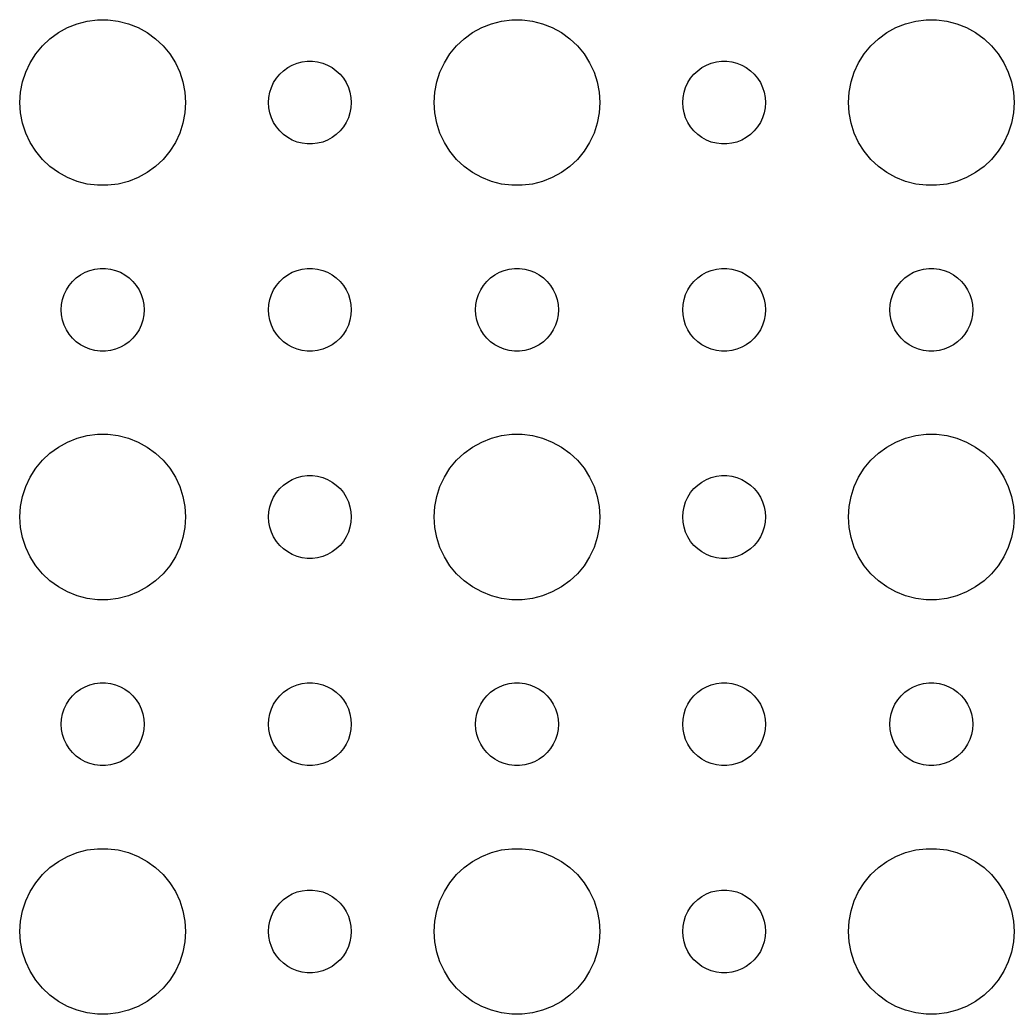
# Model space of a CAD drawing. Header units: metres. Extents: x -142 to 142, y -142 to 142.
# Drawn here: x 72 to 108, y 72.01 to 107.99 of the extents above; entities that cross this region are included whole.
import ezdxf

# ---------------------------------------------------------------- set-up
doc = ezdxf.new("R2010")
doc.units = ezdxf.units.M

msp = doc.modelspace()

# ---------------------------------------------------------------- linework, layer by layer
for p, q in [((73.3925, 107.533), (73.7227, 107.714)), ((73.7227, 107.714), (74.073, 107.853)), ((74.073, 107.853), (74.4379, 107.947)), ((74.4379, 107.947), (74.8116, 107.994)), ((74.8116, 107.994), (75.1884, 107.994)), ((75.1884, 107.994), (75.5621, 107.947)), ((75.5621, 107.947), (75.927, 107.853)), ((75.927, 107.853), (76.2773, 107.714)), ((76.2773, 107.714), (76.6075, 107.533)), ((88.3925, 107.533), (88.7227, 107.714)), ((88.7227, 107.714), (89.073, 107.853)), ((89.073, 107.853), (89.4379, 107.947)), ((89.4379, 107.947), (89.8116, 107.994)), ((89.8116, 107.994), (90.1884, 107.994)), ((90.1884, 107.994), (90.5621, 107.947)), ((90.5621, 107.947), (90.927, 107.853)), ((90.927, 107.853), (91.2773, 107.714)), ((91.2773, 107.714), (91.6075, 107.533)), ((103.393, 107.533), (103.723, 107.714)), ((103.723, 107.714), (104.073, 107.853)), ((104.073, 107.853), (104.438, 107.947)), ((104.438, 107.947), (104.812, 107.994)), ((104.812, 107.994), (105.188, 107.994)), ((105.188, 107.994), (105.562, 107.947)), ((105.562, 107.947), (105.927, 107.853)), ((105.927, 107.853), (106.277, 107.714)), ((106.277, 107.714), (106.607, 107.533)), ((72.8131, 107.054), (73.0877, 107.312)), ((73.0877, 107.312), (73.3925, 107.533)), ((76.6075, 107.533), (76.9123, 107.312)), ((76.9123, 107.312), (77.1869, 107.054)), ((87.8131, 107.054), (88.0877, 107.312)), ((88.0877, 107.312), (88.3925, 107.533)), ((91.6075, 107.533), (91.9123, 107.312)), ((91.9123, 107.312), (92.1869, 107.054)), ((102.813, 107.054), (103.088, 107.312)), ((103.088, 107.312), (103.393, 107.533)), ((106.607, 107.533), (106.912, 107.312)), ((106.912, 107.312), (107.187, 107.054)), ((72.573, 106.763), (72.8131, 107.054)), ((77.1869, 107.054), (77.427, 106.763)), ((87.573, 106.763), (87.8131, 107.054)), ((92.1869, 107.054), (92.427, 106.763)), ((102.573, 106.763), (102.813, 107.054)), ((107.187, 107.054), (107.427, 106.763)), ((72.3711, 106.445), (72.573, 106.763)), ((77.427, 106.763), (77.6289, 106.445)), ((87.3711, 106.445), (87.573, 106.763)), ((92.427, 106.763), (92.6289, 106.445)), ((102.371, 106.445), (102.573, 106.763)), ((107.427, 106.763), (107.629, 106.445)), ((72.2107, 106.104), (72.3711, 106.445)), ((77.6289, 106.445), (77.7893, 106.104)), ((81.5439, 106.156), (81.6963, 106.266)), ((81.6963, 106.266), (81.8613, 106.357)), ((81.8613, 106.357), (82.0365, 106.427)), ((82.0365, 106.427), (82.2189, 106.473)), ((82.2189, 106.473), (82.4058, 106.497)), ((82.4058, 106.497), (82.5942, 106.497)), ((82.5942, 106.497), (82.7811, 106.473)), ((82.7811, 106.473), (82.9635, 106.427)), ((82.9635, 106.427), (83.1387, 106.357)), ((83.1387, 106.357), (83.3037, 106.266)), ((83.3037, 106.266), (83.4561, 106.156)), ((87.2107, 106.104), (87.3711, 106.445)), ((92.6289, 106.445), (92.7893, 106.104)), ((96.5439, 106.156), (96.6963, 106.266)), ((96.6963, 106.266), (96.8613, 106.357)), ((96.8613, 106.357), (97.0365, 106.427)), ((97.0365, 106.427), (97.2189, 106.473)), ((97.2189, 106.473), (97.4058, 106.497)), ((97.4058, 106.497), (97.5942, 106.497)), ((97.5942, 106.497), (97.7811, 106.473)), ((97.7811, 106.473), (97.9635, 106.427)), ((97.9635, 106.427), (98.1387, 106.357)), ((98.1387, 106.357), (98.3037, 106.266)), ((98.3037, 106.266), (98.4561, 106.156)), ((102.211, 106.104), (102.371, 106.445)), ((107.629, 106.445), (107.789, 106.104)), ((72.0943, 105.746), (72.2107, 106.104)), ((77.7893, 106.104), (77.9057, 105.746)), ((81.1855, 105.723), (81.2865, 105.882)), ((81.2865, 105.882), (81.4065, 106.027)), ((81.4065, 106.027), (81.5439, 106.156)), ((83.4561, 106.156), (83.5934, 106.027)), ((83.5934, 106.027), (83.7135, 105.882)), ((83.7135, 105.882), (83.8145, 105.723)), ((87.0943, 105.746), (87.2107, 106.104)), ((92.7893, 106.104), (92.9057, 105.746)), ((96.1855, 105.723), (96.2865, 105.882)), ((96.2865, 105.882), (96.4065, 106.027)), ((96.4065, 106.027), (96.5439, 106.156)), ((98.4561, 106.156), (98.5934, 106.027)), ((98.5934, 106.027), (98.7135, 105.882)), ((98.7135, 105.882), (98.8145, 105.723)), ((102.094, 105.746), (102.211, 106.104)), ((107.789, 106.104), (107.906, 105.746)), ((72.0237, 105.376), (72.0943, 105.746)), ((77.9057, 105.746), (77.9763, 105.376)), ((81.0471, 105.373), (81.1053, 105.552)), ((81.1053, 105.552), (81.1855, 105.723)), ((83.8145, 105.723), (83.8947, 105.552)), ((83.8947, 105.552), (83.9529, 105.373)), ((87.0237, 105.376), (87.0943, 105.746)), ((92.9057, 105.746), (92.9763, 105.376)), ((96.0471, 105.373), (96.1053, 105.552)), ((96.1053, 105.552), (96.1855, 105.723)), ((98.8145, 105.723), (98.8947, 105.552)), ((98.8947, 105.552), (98.9529, 105.373)), ((102.024, 105.376), (102.094, 105.746)), ((107.906, 105.746), (107.976, 105.376)), ((72, 105), (72.0237, 105.376)), ((77.9763, 105.376), (78, 105)), ((81, 105), (81.0118, 105.188)), ((81.0118, 105.188), (81.0471, 105.373)), ((83.9529, 105.373), (83.9882, 105.188)), ((83.9882, 105.188), (84, 105)), ((87, 105), (87.0237, 105.376)), ((92.9763, 105.376), (93, 105)), ((96, 105), (96.0118, 105.188)), ((96.0118, 105.188), (96.0471, 105.373)), ((98.9529, 105.373), (98.9882, 105.188)), ((98.9882, 105.188), (99, 105)), ((102, 105), (102.024, 105.376)), ((107.976, 105.376), (108, 105)), ((72.0237, 104.624), (72, 105)), ((78, 105), (77.9763, 104.624)), ((81.0118, 104.812), (81, 105)), ((81.0471, 104.627), (81.0118, 104.812)), ((83.9882, 104.812), (83.9529, 104.627)), ((84, 105), (83.9882, 104.812)), ((87.0237, 104.624), (87, 105)), ((93, 105), (92.9763, 104.624)), ((96.0118, 104.812), (96, 105)), ((96.0471, 104.627), (96.0118, 104.812)), ((98.9882, 104.812), (98.9529, 104.627)), ((99, 105), (98.9882, 104.812)), ((102.024, 104.624), (102, 105)), ((108, 105), (107.976, 104.624)), ((72.0943, 104.254), (72.0237, 104.624)), ((77.9763, 104.624), (77.9057, 104.254)), ((81.1053, 104.448), (81.0471, 104.627)), ((81.1855, 104.277), (81.1053, 104.448)), ((83.8947, 104.448), (83.8145, 104.277)), ((83.9529, 104.627), (83.8947, 104.448)), ((87.0943, 104.254), (87.0237, 104.624)), ((92.9763, 104.624), (92.9057, 104.254)), ((96.1053, 104.448), (96.0471, 104.627)), ((96.1855, 104.277), (96.1053, 104.448)), ((98.8947, 104.448), (98.8145, 104.277)), ((98.9529, 104.627), (98.8947, 104.448)), ((102.094, 104.254), (102.024, 104.624)), ((107.976, 104.624), (107.906, 104.254)), ((72.2107, 103.896), (72.0943, 104.254)), ((77.9057, 104.254), (77.7893, 103.896)), ((81.2865, 104.118), (81.1855, 104.277)), ((81.4065, 103.973), (81.2865, 104.118)), ((83.7135, 104.118), (83.5934, 103.973)), ((83.8145, 104.277), (83.7135, 104.118)), ((87.2107, 103.896), (87.0943, 104.254)), ((92.9057, 104.254), (92.7893, 103.896)), ((96.2865, 104.118), (96.1855, 104.277)), ((96.4065, 103.973), (96.2865, 104.118)), ((98.7135, 104.118), (98.5934, 103.973)), ((98.8145, 104.277), (98.7135, 104.118)), ((102.211, 103.896), (102.094, 104.254)), ((107.906, 104.254), (107.789, 103.896)), ((72.3711, 103.555), (72.2107, 103.896)), ((77.7893, 103.896), (77.6289, 103.555)), ((81.5439, 103.844), (81.4065, 103.973)), ((81.6963, 103.734), (81.5439, 103.844)), ((81.8613, 103.643), (81.6963, 103.734)), ((83.3037, 103.734), (83.1387, 103.643)), ((83.4561, 103.844), (83.3037, 103.734)), ((83.5934, 103.973), (83.4561, 103.844)), ((87.3711, 103.555), (87.2107, 103.896)), ((92.7893, 103.896), (92.6289, 103.555)), ((96.5439, 103.844), (96.4065, 103.973)), ((96.6963, 103.734), (96.5439, 103.844)), ((96.8613, 103.643), (96.6963, 103.734)), ((98.3037, 103.734), (98.1387, 103.643)), ((98.4561, 103.844), (98.3037, 103.734)), ((98.5934, 103.973), (98.4561, 103.844)), ((102.371, 103.555), (102.211, 103.896)), ((107.789, 103.896), (107.629, 103.555)), ((72.573, 103.237), (72.3711, 103.555)), ((77.6289, 103.555), (77.427, 103.237)), ((82.0365, 103.573), (81.8613, 103.643)), ((82.2189, 103.527), (82.0365, 103.573)), ((82.4058, 103.503), (82.2189, 103.527)), ((82.5942, 103.503), (82.4058, 103.503)), ((82.7811, 103.527), (82.5942, 103.503)), ((82.9635, 103.573), (82.7811, 103.527)), ((83.1387, 103.643), (82.9635, 103.573)), ((87.573, 103.237), (87.3711, 103.555)), ((92.6289, 103.555), (92.427, 103.237)), ((97.0365, 103.573), (96.8613, 103.643)), ((97.2189, 103.527), (97.0365, 103.573)), ((97.4058, 103.503), (97.2189, 103.527)), ((97.5942, 103.503), (97.4058, 103.503)), ((97.7811, 103.527), (97.5942, 103.503)), ((97.9635, 103.573), (97.7811, 103.527)), ((98.1387, 103.643), (97.9635, 103.573)), ((102.573, 103.237), (102.371, 103.555)), ((107.629, 103.555), (107.427, 103.237)), ((72.8131, 102.946), (72.573, 103.237)), ((77.427, 103.237), (77.1869, 102.946)), ((87.8131, 102.946), (87.573, 103.237)), ((92.427, 103.237), (92.1869, 102.946)), ((102.813, 102.946), (102.573, 103.237)), ((107.427, 103.237), (107.187, 102.946)), ((73.0877, 102.688), (72.8131, 102.946)), ((73.3925, 102.467), (73.0877, 102.688)), ((76.9123, 102.688), (76.6075, 102.467)), ((77.1869, 102.946), (76.9123, 102.688)), ((88.0877, 102.688), (87.8131, 102.946)), ((88.3925, 102.467), (88.0877, 102.688)), ((91.9123, 102.688), (91.6075, 102.467)), ((92.1869, 102.946), (91.9123, 102.688)), ((103.088, 102.688), (102.813, 102.946)), ((103.393, 102.467), (103.088, 102.688)), ((106.912, 102.688), (106.607, 102.467)), ((107.187, 102.946), (106.912, 102.688)), ((73.7227, 102.286), (73.3925, 102.467)), ((74.073, 102.147), (73.7227, 102.286)), ((76.2773, 102.286), (75.927, 102.147)), ((76.6075, 102.467), (76.2773, 102.286)), ((88.7227, 102.286), (88.3925, 102.467)), ((89.073, 102.147), (88.7227, 102.286)), ((91.2773, 102.286), (90.927, 102.147)), ((91.6075, 102.467), (91.2773, 102.286)), ((103.723, 102.286), (103.393, 102.467)), ((104.073, 102.147), (103.723, 102.286)), ((106.277, 102.286), (105.927, 102.147)), ((106.607, 102.467), (106.277, 102.286)), ((74.4379, 102.053), (74.073, 102.147)), ((74.8116, 102.006), (74.4379, 102.053)), ((75.1884, 102.006), (74.8116, 102.006)), ((75.5621, 102.053), (75.1884, 102.006)), ((75.927, 102.147), (75.5621, 102.053)), ((89.4379, 102.053), (89.073, 102.147)), ((89.8116, 102.006), (89.4379, 102.053)), ((90.1884, 102.006), (89.8116, 102.006)), ((90.5621, 102.053), (90.1884, 102.006)), ((90.927, 102.147), (90.5621, 102.053)), ((104.438, 102.053), (104.073, 102.147)), ((104.812, 102.006), (104.438, 102.053)), ((105.188, 102.006), (104.812, 102.006)), ((105.562, 102.053), (105.188, 102.006)), ((105.927, 102.147), (105.562, 102.053)), ((73.9065, 98.5268), (74.0439, 98.6558)), ((74.0439, 98.6558), (74.1963, 98.7665)), ((74.1963, 98.7665), (74.3613, 98.8572)), ((74.3613, 98.8572), (74.5365, 98.9266)), ((74.5365, 98.9266), (74.7189, 98.9734)), ((74.7189, 98.9734), (74.9058, 98.997)), ((74.9058, 98.997), (75.0942, 98.997)), ((75.0942, 98.997), (75.2811, 98.9734)), ((75.2811, 98.9734), (75.4635, 98.9266)), ((75.4635, 98.9266), (75.6387, 98.8572)), ((75.6387, 98.8572), (75.8037, 98.7665)), ((75.8037, 98.7665), (75.9561, 98.6558)), ((75.9561, 98.6558), (76.0934, 98.5268)), ((81.4065, 98.5268), (81.5439, 98.6558)), ((81.5439, 98.6558), (81.6963, 98.7665)), ((81.6963, 98.7665), (81.8613, 98.8572)), ((81.8613, 98.8572), (82.0365, 98.9266)), ((82.0365, 98.9266), (82.2189, 98.9734)), ((82.2189, 98.9734), (82.4058, 98.997)), ((82.4058, 98.997), (82.5942, 98.997)), ((82.5942, 98.997), (82.7811, 98.9734)), ((82.7811, 98.9734), (82.9635, 98.9266)), ((82.9635, 98.9266), (83.1387, 98.8572)), ((83.1387, 98.8572), (83.3037, 98.7665)), ((83.3037, 98.7665), (83.4561, 98.6558)), ((83.4561, 98.6558), (83.5934, 98.5268)), ((88.9065, 98.5268), (89.0439, 98.6558)), ((89.0439, 98.6558), (89.1963, 98.7665)), ((89.1963, 98.7665), (89.3613, 98.8572)), ((89.3613, 98.8572), (89.5365, 98.9266)), ((89.5365, 98.9266), (89.7189, 98.9734)), ((89.7189, 98.9734), (89.9058, 98.997)), ((89.9058, 98.997), (90.0942, 98.997)), ((90.0942, 98.997), (90.2811, 98.9734)), ((90.2811, 98.9734), (90.4635, 98.9266)), ((90.4635, 98.9266), (90.6387, 98.8572)), ((90.6387, 98.8572), (90.8037, 98.7665)), ((90.8037, 98.7665), (90.9561, 98.6558)), ((90.9561, 98.6558), (91.0934, 98.5268)), ((96.4065, 98.5268), (96.5439, 98.6558)), ((96.5439, 98.6558), (96.6963, 98.7665)), ((96.6963, 98.7665), (96.8613, 98.8572)), ((96.8613, 98.8572), (97.0365, 98.9266)), ((97.0365, 98.9266), (97.2189, 98.9734)), ((97.2189, 98.9734), (97.4058, 98.997)), ((97.4058, 98.997), (97.5942, 98.997)), ((97.5942, 98.997), (97.7811, 98.9734)), ((97.7811, 98.9734), (97.9635, 98.9266)), ((97.9635, 98.9266), (98.1387, 98.8572)), ((98.1387, 98.8572), (98.3037, 98.7665)), ((98.3037, 98.7665), (98.4561, 98.6558)), ((98.4561, 98.6558), (98.5934, 98.5268)), ((103.907, 98.5268), (104.044, 98.6558)), ((104.044, 98.6558), (104.196, 98.7665)), ((104.196, 98.7665), (104.361, 98.8572)), ((104.361, 98.8572), (104.536, 98.9266)), ((104.536, 98.9266), (104.719, 98.9734)), ((104.719, 98.9734), (104.906, 98.997)), ((104.906, 98.997), (105.094, 98.997)), ((105.094, 98.997), (105.281, 98.9734)), ((105.281, 98.9734), (105.464, 98.9266)), ((105.464, 98.9266), (105.639, 98.8572)), ((105.639, 98.8572), (105.804, 98.7665)), ((105.804, 98.7665), (105.956, 98.6558)), ((105.956, 98.6558), (106.093, 98.5268)), ((73.6855, 98.2226), (73.7865, 98.3817)), ((73.7865, 98.3817), (73.9065, 98.5268)), ((76.0934, 98.5268), (76.2135, 98.3817)), ((76.2135, 98.3817), (76.3145, 98.2226)), ((81.1855, 98.2226), (81.2865, 98.3817)), ((81.2865, 98.3817), (81.4065, 98.5268)), ((83.5934, 98.5268), (83.7135, 98.3817)), ((83.7135, 98.3817), (83.8145, 98.2226)), ((88.6855, 98.2226), (88.7865, 98.3817)), ((88.7865, 98.3817), (88.9065, 98.5268)), ((91.0934, 98.5268), (91.2135, 98.3817)), ((91.2135, 98.3817), (91.3145, 98.2226)), ((96.1855, 98.2226), (96.2865, 98.3817)), ((96.2865, 98.3817), (96.4065, 98.5268)), ((98.5934, 98.5268), (98.7135, 98.3817)), ((98.7135, 98.3817), (98.8145, 98.2226)), ((103.686, 98.2226), (103.786, 98.3817)), ((103.786, 98.3817), (103.907, 98.5268)), ((106.093, 98.5268), (106.214, 98.3817)), ((106.214, 98.3817), (106.314, 98.2226)), ((73.5471, 97.873), (73.6053, 98.0522)), ((73.6053, 98.0522), (73.6855, 98.2226)), ((76.3145, 98.2226), (76.3947, 98.0522)), ((76.3947, 98.0522), (76.4529, 97.873)), ((81.0471, 97.873), (81.1053, 98.0522)), ((81.1053, 98.0522), (81.1855, 98.2226)), ((83.8145, 98.2226), (83.8947, 98.0522)), ((83.8947, 98.0522), (83.9529, 97.873)), ((88.5471, 97.873), (88.6053, 98.0522)), ((88.6053, 98.0522), (88.6855, 98.2226)), ((91.3145, 98.2226), (91.3947, 98.0522)), ((91.3947, 98.0522), (91.4529, 97.873)), ((96.0471, 97.873), (96.1053, 98.0522)), ((96.1053, 98.0522), (96.1855, 98.2226)), ((98.8145, 98.2226), (98.8947, 98.0522)), ((98.8947, 98.0522), (98.9529, 97.873)), ((103.547, 97.873), (103.605, 98.0522)), ((103.605, 98.0522), (103.686, 98.2226)), ((106.314, 98.2226), (106.395, 98.0522)), ((106.395, 98.0522), (106.453, 97.873)), ((73.5, 97.5), (73.5118, 97.688)), ((73.5118, 97.688), (73.5471, 97.873)), ((76.4529, 97.873), (76.4882, 97.688)), ((76.4882, 97.688), (76.5, 97.5)), ((81, 97.5), (81.0118, 97.688)), ((81.0118, 97.688), (81.0471, 97.873)), ((83.9529, 97.873), (83.9882, 97.688)), ((83.9882, 97.688), (84, 97.5)), ((88.5, 97.5), (88.5118, 97.688)), ((88.5118, 97.688), (88.5471, 97.873)), ((91.4529, 97.873), (91.4882, 97.688)), ((91.4882, 97.688), (91.5, 97.5)), ((96, 97.5), (96.0118, 97.688)), ((96.0118, 97.688), (96.0471, 97.873)), ((98.9529, 97.873), (98.9882, 97.688)), ((98.9882, 97.688), (99, 97.5)), ((103.5, 97.5), (103.512, 97.688)), ((103.512, 97.688), (103.547, 97.873)), ((106.453, 97.873), (106.488, 97.688)), ((106.488, 97.688), (106.5, 97.5)), ((73.5118, 97.312), (73.5, 97.5)), ((73.5471, 97.127), (73.5118, 97.312)), ((76.4882, 97.312), (76.4529, 97.127)), ((76.5, 97.5), (76.4882, 97.312)), ((81.0118, 97.312), (81, 97.5)), ((81.0471, 97.127), (81.0118, 97.312)), ((83.9882, 97.312), (83.9529, 97.127)), ((84, 97.5), (83.9882, 97.312)), ((88.5118, 97.312), (88.5, 97.5)), ((88.5471, 97.127), (88.5118, 97.312)), ((91.4882, 97.312), (91.4529, 97.127)), ((91.5, 97.5), (91.4882, 97.312)), ((96.0118, 97.312), (96, 97.5)), ((96.0471, 97.127), (96.0118, 97.312)), ((98.9882, 97.312), (98.9529, 97.127)), ((99, 97.5), (98.9882, 97.312)), ((103.512, 97.312), (103.5, 97.5)), ((103.547, 97.127), (103.512, 97.312)), ((106.488, 97.312), (106.453, 97.127)), ((106.5, 97.5), (106.488, 97.312)), ((73.6053, 96.9478), (73.5471, 97.127)), ((73.6855, 96.7774), (73.6053, 96.9478)), ((76.3947, 96.9478), (76.3145, 96.7774)), ((76.4529, 97.127), (76.3947, 96.9478)), ((81.1053, 96.9478), (81.0471, 97.127)), ((81.1855, 96.7774), (81.1053, 96.9478)), ((83.8947, 96.9478), (83.8145, 96.7774)), ((83.9529, 97.127), (83.8947, 96.9478)), ((88.6053, 96.9478), (88.5471, 97.127)), ((88.6855, 96.7774), (88.6053, 96.9478)), ((91.3947, 96.9478), (91.3145, 96.7774)), ((91.4529, 97.127), (91.3947, 96.9478)), ((96.1053, 96.9478), (96.0471, 97.127)), ((96.1855, 96.7774), (96.1053, 96.9478)), ((98.8947, 96.9478), (98.8145, 96.7774)), ((98.9529, 97.127), (98.8947, 96.9478)), ((103.605, 96.9478), (103.547, 97.127)), ((103.686, 96.7774), (103.605, 96.9478)), ((106.395, 96.9478), (106.314, 96.7774)), ((106.453, 97.127), (106.395, 96.9478)), ((73.7865, 96.6183), (73.6855, 96.7774)), ((73.9065, 96.4732), (73.7865, 96.6183)), ((76.2135, 96.6183), (76.0934, 96.4732)), ((76.3145, 96.7774), (76.2135, 96.6183)), ((81.2865, 96.6183), (81.1855, 96.7774)), ((81.4065, 96.4732), (81.2865, 96.6183)), ((83.7135, 96.6183), (83.5934, 96.4732)), ((83.8145, 96.7774), (83.7135, 96.6183)), ((88.7865, 96.6183), (88.6855, 96.7774)), ((88.9065, 96.4732), (88.7865, 96.6183)), ((91.2135, 96.6183), (91.0934, 96.4732)), ((91.3145, 96.7774), (91.2135, 96.6183)), ((96.2865, 96.6183), (96.1855, 96.7774)), ((96.4065, 96.4732), (96.2865, 96.6183)), ((98.7135, 96.6183), (98.5934, 96.4732)), ((98.8145, 96.7774), (98.7135, 96.6183)), ((103.786, 96.6183), (103.686, 96.7774)), ((103.907, 96.4732), (103.786, 96.6183)), ((106.214, 96.6183), (106.093, 96.4732)), ((106.314, 96.7774), (106.214, 96.6183)), ((74.0439, 96.3442), (73.9065, 96.4732)), ((74.1963, 96.2335), (74.0439, 96.3442)), ((74.3613, 96.1428), (74.1963, 96.2335)), ((74.5365, 96.0734), (74.3613, 96.1428)), ((75.6387, 96.1428), (75.4635, 96.0734)), ((75.8037, 96.2335), (75.6387, 96.1428)), ((75.9561, 96.3442), (75.8037, 96.2335)), ((76.0934, 96.4732), (75.9561, 96.3442)), ((81.5439, 96.3442), (81.4065, 96.4732)), ((81.6963, 96.2335), (81.5439, 96.3442)), ((81.8613, 96.1428), (81.6963, 96.2335)), ((82.0365, 96.0734), (81.8613, 96.1428)), ((83.1387, 96.1428), (82.9635, 96.0734)), ((83.3037, 96.2335), (83.1387, 96.1428)), ((83.4561, 96.3442), (83.3037, 96.2335)), ((83.5934, 96.4732), (83.4561, 96.3442)), ((89.0439, 96.3442), (88.9065, 96.4732)), ((89.1963, 96.2335), (89.0439, 96.3442)), ((89.3613, 96.1428), (89.1963, 96.2335)), ((89.5365, 96.0734), (89.3613, 96.1428)), ((90.6387, 96.1428), (90.4635, 96.0734)), ((90.8037, 96.2335), (90.6387, 96.1428)), ((90.9561, 96.3442), (90.8037, 96.2335)), ((91.0934, 96.4732), (90.9561, 96.3442)), ((96.5439, 96.3442), (96.4065, 96.4732)), ((96.6963, 96.2335), (96.5439, 96.3442)), ((96.8613, 96.1428), (96.6963, 96.2335)), ((97.0365, 96.0734), (96.8613, 96.1428)), ((98.1387, 96.1428), (97.9635, 96.0734)), ((98.3037, 96.2335), (98.1387, 96.1428)), ((98.4561, 96.3442), (98.3037, 96.2335)), ((98.5934, 96.4732), (98.4561, 96.3442)), ((104.044, 96.3442), (103.907, 96.4732)), ((104.196, 96.2335), (104.044, 96.3442)), ((104.361, 96.1428), (104.196, 96.2335)), ((104.536, 96.0734), (104.361, 96.1428)), ((105.639, 96.1428), (105.464, 96.0734)), ((105.804, 96.2335), (105.639, 96.1428)), ((105.956, 96.3442), (105.804, 96.2335)), ((106.093, 96.4732), (105.956, 96.3442)), ((74.7189, 96.0266), (74.5365, 96.0734)), ((74.9058, 96.003), (74.7189, 96.0266)), ((75.0942, 96.003), (74.9058, 96.003)), ((75.2811, 96.0266), (75.0942, 96.003)), ((75.4635, 96.0734), (75.2811, 96.0266)), ((82.2189, 96.0266), (82.0365, 96.0734)), ((82.4058, 96.003), (82.2189, 96.0266)), ((82.5942, 96.003), (82.4058, 96.003)), ((82.7811, 96.0266), (82.5942, 96.003)), ((82.9635, 96.0734), (82.7811, 96.0266)), ((89.7189, 96.0266), (89.5365, 96.0734)), ((89.9058, 96.003), (89.7189, 96.0266)), ((90.0942, 96.003), (89.9058, 96.003)), ((90.2811, 96.0266), (90.0942, 96.003)), ((90.4635, 96.0734), (90.2811, 96.0266)), ((97.2189, 96.0266), (97.0365, 96.0734)), ((97.4058, 96.003), (97.2189, 96.0266)), ((97.5942, 96.003), (97.4058, 96.003)), ((97.7811, 96.0266), (97.5942, 96.003)), ((97.9635, 96.0734), (97.7811, 96.0266)), ((104.719, 96.0266), (104.536, 96.0734)), ((104.906, 96.003), (104.719, 96.0266)), ((105.094, 96.003), (104.906, 96.003)), ((105.281, 96.0266), (105.094, 96.003)), ((105.464, 96.0734), (105.281, 96.0266)), ((74.073, 92.8532), (74.4379, 92.9469)), ((74.4379, 92.9469), (74.8116, 92.9941)), ((74.8116, 92.9941), (75.1884, 92.9941)), ((75.1884, 92.9941), (75.5621, 92.9469)), ((75.5621, 92.9469), (75.927, 92.8532)), ((89.073, 92.8532), (89.4379, 92.9469)), ((89.4379, 92.9469), (89.8116, 92.9941)), ((89.8116, 92.9941), (90.1884, 92.9941)), ((90.1884, 92.9941), (90.5621, 92.9469)), ((90.5621, 92.9469), (90.927, 92.8532)), ((104.073, 92.8532), (104.438, 92.9469)), ((104.438, 92.9469), (104.812, 92.9941)), ((104.812, 92.9941), (105.188, 92.9941)), ((105.188, 92.9941), (105.562, 92.9469)), ((105.562, 92.9469), (105.927, 92.8532)), ((73.0877, 92.3115), (73.3925, 92.533)), ((73.3925, 92.533), (73.7227, 92.7145)), ((73.7227, 92.7145), (74.073, 92.8532)), ((75.927, 92.8532), (76.2773, 92.7145)), ((76.2773, 92.7145), (76.6075, 92.533)), ((76.6075, 92.533), (76.9123, 92.3115)), ((88.0877, 92.3115), (88.3925, 92.533)), ((88.3925, 92.533), (88.7227, 92.7145)), ((88.7227, 92.7145), (89.073, 92.8532)), ((90.927, 92.8532), (91.2773, 92.7145)), ((91.2773, 92.7145), (91.6075, 92.533)), ((91.6075, 92.533), (91.9123, 92.3115)), ((103.088, 92.3115), (103.393, 92.533)), ((103.393, 92.533), (103.723, 92.7145)), ((103.723, 92.7145), (104.073, 92.8532)), ((105.927, 92.8532), (106.277, 92.7145)), ((106.277, 92.7145), (106.607, 92.533)), ((106.607, 92.533), (106.912, 92.3115)), ((72.8131, 92.0536), (73.0877, 92.3115)), ((76.9123, 92.3115), (77.1869, 92.0536)), ((87.8131, 92.0536), (88.0877, 92.3115)), ((91.9123, 92.3115), (92.1869, 92.0536)), ((102.813, 92.0536), (103.088, 92.3115)), ((106.912, 92.3115), (107.187, 92.0536)), ((72.573, 91.7634), (72.8131, 92.0536)), ((77.1869, 92.0536), (77.427, 91.7634)), ((87.573, 91.7634), (87.8131, 92.0536)), ((92.1869, 92.0536), (92.427, 91.7634)), ((102.573, 91.7634), (102.813, 92.0536)), ((107.187, 92.0536), (107.427, 91.7634)), ((72.2107, 91.1044), (72.3711, 91.4453)), ((72.3711, 91.4453), (72.573, 91.7634)), ((77.427, 91.7634), (77.6289, 91.4453)), ((77.6289, 91.4453), (77.7893, 91.1044)), ((82.0365, 91.4266), (82.2189, 91.4734)), ((82.2189, 91.4734), (82.4058, 91.497)), ((82.4058, 91.497), (82.5942, 91.497)), ((82.5942, 91.497), (82.7811, 91.4734)), ((82.7811, 91.4734), (82.9635, 91.4266)), ((87.2107, 91.1044), (87.3711, 91.4453)), ((87.3711, 91.4453), (87.573, 91.7634)), ((92.427, 91.7634), (92.6289, 91.4453)), ((92.6289, 91.4453), (92.7893, 91.1044)), ((97.0365, 91.4266), (97.2189, 91.4734)), ((97.2189, 91.4734), (97.4058, 91.497)), ((97.4058, 91.497), (97.5942, 91.497)), ((97.5942, 91.497), (97.7811, 91.4734)), ((97.7811, 91.4734), (97.9635, 91.4266)), ((102.211, 91.1044), (102.371, 91.4453)), ((102.371, 91.4453), (102.573, 91.7634)), ((107.427, 91.7634), (107.629, 91.4453)), ((107.629, 91.4453), (107.789, 91.1044)), ((72.0943, 90.7461), (72.2107, 91.1044)), ((77.7893, 91.1044), (77.9057, 90.7461)), ((81.4065, 91.0268), (81.5439, 91.1558)), ((81.5439, 91.1558), (81.6963, 91.2665)), ((81.6963, 91.2665), (81.8613, 91.3572)), ((81.8613, 91.3572), (82.0365, 91.4266)), ((82.9635, 91.4266), (83.1387, 91.3572)), ((83.1387, 91.3572), (83.3037, 91.2665)), ((83.3037, 91.2665), (83.4561, 91.1558)), ((83.4561, 91.1558), (83.5934, 91.0268)), ((87.0943, 90.7461), (87.2107, 91.1044)), ((92.7893, 91.1044), (92.9057, 90.7461)), ((96.4065, 91.0268), (96.5439, 91.1558)), ((96.5439, 91.1558), (96.6963, 91.2665)), ((96.6963, 91.2665), (96.8613, 91.3572)), ((96.8613, 91.3572), (97.0365, 91.4266)), ((97.9635, 91.4266), (98.1387, 91.3572)), ((98.1387, 91.3572), (98.3037, 91.2665)), ((98.3037, 91.2665), (98.4561, 91.1558)), ((98.4561, 91.1558), (98.5934, 91.0268)), ((102.094, 90.7461), (102.211, 91.1044)), ((107.789, 91.1044), (107.906, 90.7461)), ((72.0237, 90.376), (72.0943, 90.7461)), ((77.9057, 90.7461), (77.9763, 90.376)), ((81.1053, 90.5522), (81.1855, 90.7226)), ((81.1855, 90.7226), (81.2865, 90.8817)), ((81.2865, 90.8817), (81.4065, 91.0268)), ((83.5934, 91.0268), (83.7135, 90.8817)), ((83.7135, 90.8817), (83.8145, 90.7226)), ((83.8145, 90.7226), (83.8947, 90.5522)), ((87.0237, 90.376), (87.0943, 90.7461)), ((92.9057, 90.7461), (92.9763, 90.376)), ((96.1053, 90.5522), (96.1855, 90.7226)), ((96.1855, 90.7226), (96.2865, 90.8817)), ((96.2865, 90.8817), (96.4065, 91.0268)), ((98.5934, 91.0268), (98.7135, 90.8817)), ((98.7135, 90.8817), (98.8145, 90.7226)), ((98.8145, 90.7226), (98.8947, 90.5522)), ((102.024, 90.376), (102.094, 90.7461)), ((107.906, 90.7461), (107.976, 90.376)), ((72, 90), (72.0237, 90.376)), ((77.9763, 90.376), (78, 90)), ((81.0118, 90.188), (81.0471, 90.373)), ((81.0471, 90.373), (81.1053, 90.5522)), ((83.8947, 90.5522), (83.9529, 90.373)), ((83.9529, 90.373), (83.9882, 90.188)), ((87, 90), (87.0237, 90.376)), ((92.9763, 90.376), (93, 90)), ((96.0118, 90.188), (96.0471, 90.373)), ((96.0471, 90.373), (96.1053, 90.5522)), ((98.8947, 90.5522), (98.9529, 90.373)), ((98.9529, 90.373), (98.9882, 90.188)), ((102, 90), (102.024, 90.376)), ((107.976, 90.376), (108, 90)), ((72.0237, 89.624), (72, 90)), ((78, 90), (77.9763, 89.624)), ((81, 90), (81.0118, 90.188)), ((81.0118, 89.812), (81, 90)), ((83.9882, 90.188), (84, 90)), ((84, 90), (83.9882, 89.812)), ((87.0237, 89.624), (87, 90)), ((93, 90), (92.9763, 89.624)), ((96, 90), (96.0118, 90.188)), ((96.0118, 89.812), (96, 90)), ((98.9882, 90.188), (99, 90)), ((99, 90), (98.9882, 89.812)), ((102.024, 89.624), (102, 90)), ((108, 90), (107.976, 89.624)), ((81.0471, 89.627), (81.0118, 89.812)), ((83.9882, 89.812), (83.9529, 89.627)), ((96.0471, 89.627), (96.0118, 89.812)), ((98.9882, 89.812), (98.9529, 89.627)), ((72.0943, 89.2539), (72.0237, 89.624)), ((77.9763, 89.624), (77.9057, 89.2539)), ((81.1053, 89.4478), (81.0471, 89.627)), ((81.1855, 89.2774), (81.1053, 89.4478)), ((83.8947, 89.4478), (83.8145, 89.2774)), ((83.9529, 89.627), (83.8947, 89.4478)), ((87.0943, 89.2539), (87.0237, 89.624)), ((92.9763, 89.624), (92.9057, 89.2539)), ((96.1053, 89.4478), (96.0471, 89.627)), ((96.1855, 89.2774), (96.1053, 89.4478)), ((98.8947, 89.4478), (98.8145, 89.2774)), ((98.9529, 89.627), (98.8947, 89.4478)), ((102.094, 89.2539), (102.024, 89.624)), ((107.976, 89.624), (107.906, 89.2539)), ((72.2107, 88.8956), (72.0943, 89.2539)), ((77.9057, 89.2539), (77.7893, 88.8956)), ((81.2865, 89.1183), (81.1855, 89.2774)), ((81.4065, 88.9732), (81.2865, 89.1183)), ((81.5439, 88.8442), (81.4065, 88.9732)), ((83.5934, 88.9732), (83.4561, 88.8442)), ((83.7135, 89.1183), (83.5934, 88.9732)), ((83.8145, 89.2774), (83.7135, 89.1183)), ((87.2107, 88.8956), (87.0943, 89.2539)), ((92.9057, 89.2539), (92.7893, 88.8956)), ((96.2865, 89.1183), (96.1855, 89.2774)), ((96.4065, 88.9732), (96.2865, 89.1183)), ((96.5439, 88.8442), (96.4065, 88.9732)), ((98.5934, 88.9732), (98.4561, 88.8442)), ((98.7135, 89.1183), (98.5934, 88.9732)), ((98.8145, 89.2774), (98.7135, 89.1183)), ((102.211, 88.8956), (102.094, 89.2539)), ((107.906, 89.2539), (107.789, 88.8956)), ((72.3711, 88.5547), (72.2107, 88.8956)), ((77.7893, 88.8956), (77.6289, 88.5547)), ((81.6963, 88.7335), (81.5439, 88.8442)), ((81.8613, 88.6428), (81.6963, 88.7335)), ((82.0365, 88.5734), (81.8613, 88.6428)), ((82.2189, 88.5266), (82.0365, 88.5734)), ((82.9635, 88.5734), (82.7811, 88.5266)), ((83.1387, 88.6428), (82.9635, 88.5734)), ((83.3037, 88.7335), (83.1387, 88.6428)), ((83.4561, 88.8442), (83.3037, 88.7335)), ((87.3711, 88.5547), (87.2107, 88.8956)), ((92.7893, 88.8956), (92.6289, 88.5547)), ((96.6963, 88.7335), (96.5439, 88.8442)), ((96.8613, 88.6428), (96.6963, 88.7335)), ((97.0365, 88.5734), (96.8613, 88.6428)), ((97.2189, 88.5266), (97.0365, 88.5734)), ((97.9635, 88.5734), (97.7811, 88.5266)), ((98.1387, 88.6428), (97.9635, 88.5734)), ((98.3037, 88.7335), (98.1387, 88.6428)), ((98.4561, 88.8442), (98.3037, 88.7335)), ((102.371, 88.5547), (102.211, 88.8956)), ((107.789, 88.8956), (107.629, 88.5547)), ((72.573, 88.2366), (72.3711, 88.5547)), ((72.8131, 87.9464), (72.573, 88.2366)), ((77.427, 88.2366), (77.1869, 87.9464)), ((77.6289, 88.5547), (77.427, 88.2366)), ((82.4058, 88.503), (82.2189, 88.5266)), ((82.5942, 88.503), (82.4058, 88.503)), ((82.7811, 88.5266), (82.5942, 88.503)), ((87.573, 88.2366), (87.3711, 88.5547)), ((87.8131, 87.9464), (87.573, 88.2366)), ((92.427, 88.2366), (92.1869, 87.9464)), ((92.6289, 88.5547), (92.427, 88.2366)), ((97.4058, 88.503), (97.2189, 88.5266)), ((97.5942, 88.503), (97.4058, 88.503)), ((97.7811, 88.5266), (97.5942, 88.503)), ((102.573, 88.2366), (102.371, 88.5547)), ((102.813, 87.9464), (102.573, 88.2366)), ((107.427, 88.2366), (107.187, 87.9464)), ((107.629, 88.5547), (107.427, 88.2366)), ((73.0877, 87.6885), (72.8131, 87.9464)), ((77.1869, 87.9464), (76.9123, 87.6885)), ((88.0877, 87.6885), (87.8131, 87.9464)), ((92.1869, 87.9464), (91.9123, 87.6885)), ((103.088, 87.6885), (102.813, 87.9464)), ((107.187, 87.9464), (106.912, 87.6885)), ((73.3925, 87.467), (73.0877, 87.6885)), ((76.9123, 87.6885), (76.6075, 87.467)), ((88.3925, 87.467), (88.0877, 87.6885)), ((91.9123, 87.6885), (91.6075, 87.467)), ((103.393, 87.467), (103.088, 87.6885)), ((106.912, 87.6885), (106.607, 87.467)), ((73.7227, 87.2855), (73.3925, 87.467)), ((74.073, 87.1468), (73.7227, 87.2855)), ((74.4379, 87.0531), (74.073, 87.1468)), ((75.927, 87.1468), (75.5621, 87.0531)), ((76.2773, 87.2855), (75.927, 87.1468)), ((76.6075, 87.467), (76.2773, 87.2855)), ((88.7227, 87.2855), (88.3925, 87.467)), ((89.073, 87.1468), (88.7227, 87.2855)), ((89.4379, 87.0531), (89.073, 87.1468)), ((90.927, 87.1468), (90.5621, 87.0531)), ((91.2773, 87.2855), (90.927, 87.1468)), ((91.6075, 87.467), (91.2773, 87.2855)), ((103.723, 87.2855), (103.393, 87.467)), ((104.073, 87.1468), (103.723, 87.2855)), ((104.438, 87.0531), (104.073, 87.1468)), ((105.927, 87.1468), (105.562, 87.0531)), ((106.277, 87.2855), (105.927, 87.1468)), ((106.607, 87.467), (106.277, 87.2855)), ((74.8116, 87.0059), (74.4379, 87.0531)), ((75.1884, 87.0059), (74.8116, 87.0059)), ((75.5621, 87.0531), (75.1884, 87.0059)), ((89.8116, 87.0059), (89.4379, 87.0531)), ((90.1884, 87.0059), (89.8116, 87.0059)), ((90.5621, 87.0531), (90.1884, 87.0059)), ((104.812, 87.0059), (104.438, 87.0531)), ((105.188, 87.0059), (104.812, 87.0059)), ((105.562, 87.0531), (105.188, 87.0059)), ((74.3613, 83.8572), (74.5365, 83.9266)), ((74.5365, 83.9266), (74.7189, 83.9734)), ((74.7189, 83.9734), (74.9058, 83.997)), ((74.9058, 83.997), (75.0942, 83.997)), ((75.0942, 83.997), (75.2811, 83.9734)), ((75.2811, 83.9734), (75.4635, 83.9266)), ((75.4635, 83.9266), (75.6387, 83.8572)), ((81.8613, 83.8572), (82.0365, 83.9266)), ((82.0365, 83.9266), (82.2189, 83.9734)), ((82.2189, 83.9734), (82.4058, 83.997)), ((82.4058, 83.997), (82.5942, 83.997)), ((82.5942, 83.997), (82.7811, 83.9734)), ((82.7811, 83.9734), (82.9635, 83.9266)), ((82.9635, 83.9266), (83.1387, 83.8572)), ((89.3613, 83.8572), (89.5365, 83.9266)), ((89.5365, 83.9266), (89.7189, 83.9734)), ((89.7189, 83.9734), (89.9058, 83.997)), ((89.9058, 83.997), (90.0942, 83.997)), ((90.0942, 83.997), (90.2811, 83.9734)), ((90.2811, 83.9734), (90.4635, 83.9266)), ((90.4635, 83.9266), (90.6387, 83.8572)), ((96.8613, 83.8572), (97.0365, 83.9266)), ((97.0365, 83.9266), (97.2189, 83.9734)), ((97.2189, 83.9734), (97.4058, 83.997)), ((97.4058, 83.997), (97.5942, 83.997)), ((97.5942, 83.997), (97.7811, 83.9734)), ((97.7811, 83.9734), (97.9635, 83.9266)), ((97.9635, 83.9266), (98.1387, 83.8572)), ((104.361, 83.8572), (104.536, 83.9266)), ((104.536, 83.9266), (104.719, 83.9734)), ((104.719, 83.9734), (104.906, 83.997)), ((104.906, 83.997), (105.094, 83.997)), ((105.094, 83.997), (105.281, 83.9734)), ((105.281, 83.9734), (105.464, 83.9266)), ((105.464, 83.9266), (105.639, 83.8572)), ((73.7865, 83.3817), (73.9065, 83.5268)), ((73.9065, 83.5268), (74.0439, 83.6558)), ((74.0439, 83.6558), (74.1963, 83.7665)), ((74.1963, 83.7665), (74.3613, 83.8572)), ((75.6387, 83.8572), (75.8037, 83.7665)), ((75.8037, 83.7665), (75.9561, 83.6558)), ((75.9561, 83.6558), (76.0934, 83.5268)), ((76.0934, 83.5268), (76.2135, 83.3817)), ((81.2865, 83.3817), (81.4065, 83.5268)), ((81.4065, 83.5268), (81.5439, 83.6558)), ((81.5439, 83.6558), (81.6963, 83.7665)), ((81.6963, 83.7665), (81.8613, 83.8572)), ((83.1387, 83.8572), (83.3037, 83.7665)), ((83.3037, 83.7665), (83.4561, 83.6558)), ((83.4561, 83.6558), (83.5934, 83.5268)), ((83.5934, 83.5268), (83.7135, 83.3817)), ((88.7865, 83.3817), (88.9065, 83.5268)), ((88.9065, 83.5268), (89.0439, 83.6558)), ((89.0439, 83.6558), (89.1963, 83.7665)), ((89.1963, 83.7665), (89.3613, 83.8572)), ((90.6387, 83.8572), (90.8037, 83.7665)), ((90.8037, 83.7665), (90.9561, 83.6558)), ((90.9561, 83.6558), (91.0934, 83.5268)), ((91.0934, 83.5268), (91.2135, 83.3817)), ((96.2865, 83.3817), (96.4065, 83.5268)), ((96.4065, 83.5268), (96.5439, 83.6558)), ((96.5439, 83.6558), (96.6963, 83.7665)), ((96.6963, 83.7665), (96.8613, 83.8572)), ((98.1387, 83.8572), (98.3037, 83.7665)), ((98.3037, 83.7665), (98.4561, 83.6558)), ((98.4561, 83.6558), (98.5934, 83.5268)), ((98.5934, 83.5268), (98.7135, 83.3817)), ((103.786, 83.3817), (103.907, 83.5268)), ((103.907, 83.5268), (104.044, 83.6558)), ((104.044, 83.6558), (104.196, 83.7665)), ((104.196, 83.7665), (104.361, 83.8572)), ((105.639, 83.8572), (105.804, 83.7665)), ((105.804, 83.7665), (105.956, 83.6558)), ((105.956, 83.6558), (106.093, 83.5268)), ((106.093, 83.5268), (106.214, 83.3817)), ((73.6053, 83.0522), (73.6855, 83.2226)), ((73.6855, 83.2226), (73.7865, 83.3817)), ((76.2135, 83.3817), (76.3145, 83.2226)), ((76.3145, 83.2226), (76.3947, 83.0522)), ((81.1053, 83.0522), (81.1855, 83.2226)), ((81.1855, 83.2226), (81.2865, 83.3817)), ((83.7135, 83.3817), (83.8145, 83.2226)), ((83.8145, 83.2226), (83.8947, 83.0522)), ((88.6053, 83.0522), (88.6855, 83.2226)), ((88.6855, 83.2226), (88.7865, 83.3817)), ((91.2135, 83.3817), (91.3145, 83.2226)), ((91.3145, 83.2226), (91.3947, 83.0522)), ((96.1053, 83.0522), (96.1855, 83.2226)), ((96.1855, 83.2226), (96.2865, 83.3817)), ((98.7135, 83.3817), (98.8145, 83.2226)), ((98.8145, 83.2226), (98.8947, 83.0522)), ((103.605, 83.0522), (103.686, 83.2226)), ((103.686, 83.2226), (103.786, 83.3817)), ((106.214, 83.3817), (106.314, 83.2226)), ((106.314, 83.2226), (106.395, 83.0522)), ((73.5118, 82.688), (73.5471, 82.873)), ((73.5471, 82.873), (73.6053, 83.0522)), ((76.3947, 83.0522), (76.4529, 82.873)), ((76.4529, 82.873), (76.4882, 82.688)), ((81.0118, 82.688), (81.0471, 82.873)), ((81.0471, 82.873), (81.1053, 83.0522)), ((83.8947, 83.0522), (83.9529, 82.873)), ((83.9529, 82.873), (83.9882, 82.688)), ((88.5118, 82.688), (88.5471, 82.873)), ((88.5471, 82.873), (88.6053, 83.0522)), ((91.3947, 83.0522), (91.4529, 82.873)), ((91.4529, 82.873), (91.4882, 82.688)), ((96.0118, 82.688), (96.0471, 82.873)), ((96.0471, 82.873), (96.1053, 83.0522)), ((98.8947, 83.0522), (98.9529, 82.873)), ((98.9529, 82.873), (98.9882, 82.688)), ((103.512, 82.688), (103.547, 82.873)), ((103.547, 82.873), (103.605, 83.0522)), ((106.395, 83.0522), (106.453, 82.873)), ((106.453, 82.873), (106.488, 82.688)), ((73.5, 82.5), (73.5118, 82.688)), ((73.5118, 82.312), (73.5, 82.5)), ((76.4882, 82.688), (76.5, 82.5)), ((76.5, 82.5), (76.4882, 82.312)), ((81, 82.5), (81.0118, 82.688)), ((81.0118, 82.312), (81, 82.5)), ((83.9882, 82.688), (84, 82.5)), ((84, 82.5), (83.9882, 82.312)), ((88.5, 82.5), (88.5118, 82.688)), ((88.5118, 82.312), (88.5, 82.5)), ((91.4882, 82.688), (91.5, 82.5)), ((91.5, 82.5), (91.4882, 82.312)), ((96, 82.5), (96.0118, 82.688)), ((96.0118, 82.312), (96, 82.5)), ((98.9882, 82.688), (99, 82.5)), ((99, 82.5), (98.9882, 82.312)), ((103.5, 82.5), (103.512, 82.688)), ((103.512, 82.312), (103.5, 82.5)), ((106.488, 82.688), (106.5, 82.5)), ((106.5, 82.5), (106.488, 82.312)), ((73.5471, 82.127), (73.5118, 82.312)), ((73.6053, 81.9478), (73.5471, 82.127)), ((76.4529, 82.127), (76.3947, 81.9478)), ((76.4882, 82.312), (76.4529, 82.127)), ((81.0471, 82.127), (81.0118, 82.312)), ((81.1053, 81.9478), (81.0471, 82.127)), ((83.9529, 82.127), (83.8947, 81.9478)), ((83.9882, 82.312), (83.9529, 82.127)), ((88.5471, 82.127), (88.5118, 82.312)), ((88.6053, 81.9478), (88.5471, 82.127)), ((91.4529, 82.127), (91.3947, 81.9478)), ((91.4882, 82.312), (91.4529, 82.127)), ((96.0471, 82.127), (96.0118, 82.312)), ((96.1053, 81.9478), (96.0471, 82.127)), ((98.9529, 82.127), (98.8947, 81.9478)), ((98.9882, 82.312), (98.9529, 82.127)), ((103.547, 82.127), (103.512, 82.312)), ((103.605, 81.9478), (103.547, 82.127)), ((106.453, 82.127), (106.395, 81.9478)), ((106.488, 82.312), (106.453, 82.127)), ((73.6855, 81.7774), (73.6053, 81.9478)), ((73.7865, 81.6183), (73.6855, 81.7774)), ((76.3145, 81.7774), (76.2135, 81.6183)), ((76.3947, 81.9478), (76.3145, 81.7774)), ((81.1855, 81.7774), (81.1053, 81.9478)), ((81.2865, 81.6183), (81.1855, 81.7774)), ((83.8145, 81.7774), (83.7135, 81.6183)), ((83.8947, 81.9478), (83.8145, 81.7774)), ((88.6855, 81.7774), (88.6053, 81.9478)), ((88.7865, 81.6183), (88.6855, 81.7774)), ((91.3145, 81.7774), (91.2135, 81.6183)), ((91.3947, 81.9478), (91.3145, 81.7774)), ((96.1855, 81.7774), (96.1053, 81.9478)), ((96.2865, 81.6183), (96.1855, 81.7774)), ((98.8145, 81.7774), (98.7135, 81.6183)), ((98.8947, 81.9478), (98.8145, 81.7774)), ((103.686, 81.7774), (103.605, 81.9478)), ((103.786, 81.6183), (103.686, 81.7774)), ((106.314, 81.7774), (106.214, 81.6183)), ((106.395, 81.9478), (106.314, 81.7774)), ((73.9065, 81.4732), (73.7865, 81.6183)), ((74.0439, 81.3442), (73.9065, 81.4732)), ((76.0934, 81.4732), (75.9561, 81.3442)), ((76.2135, 81.6183), (76.0934, 81.4732)), ((81.4065, 81.4732), (81.2865, 81.6183)), ((81.5439, 81.3442), (81.4065, 81.4732)), ((83.5934, 81.4732), (83.4561, 81.3442)), ((83.7135, 81.6183), (83.5934, 81.4732)), ((88.9065, 81.4732), (88.7865, 81.6183)), ((89.0439, 81.3442), (88.9065, 81.4732)), ((91.0934, 81.4732), (90.9561, 81.3442)), ((91.2135, 81.6183), (91.0934, 81.4732)), ((96.4065, 81.4732), (96.2865, 81.6183)), ((96.5439, 81.3442), (96.4065, 81.4732)), ((98.5934, 81.4732), (98.4561, 81.3442)), ((98.7135, 81.6183), (98.5934, 81.4732)), ((103.907, 81.4732), (103.786, 81.6183)), ((104.044, 81.3442), (103.907, 81.4732)), ((106.093, 81.4732), (105.956, 81.3442)), ((106.214, 81.6183), (106.093, 81.4732)), ((74.1963, 81.2335), (74.0439, 81.3442)), ((74.3613, 81.1428), (74.1963, 81.2335)), ((74.5365, 81.0734), (74.3613, 81.1428)), ((74.7189, 81.0266), (74.5365, 81.0734)), ((74.9058, 81.003), (74.7189, 81.0266)), ((75.0942, 81.003), (74.9058, 81.003)), ((75.2811, 81.0266), (75.0942, 81.003)), ((75.4635, 81.0734), (75.2811, 81.0266)), ((75.6387, 81.1428), (75.4635, 81.0734)), ((75.8037, 81.2335), (75.6387, 81.1428)), ((75.9561, 81.3442), (75.8037, 81.2335)), ((81.6963, 81.2335), (81.5439, 81.3442)), ((81.8613, 81.1428), (81.6963, 81.2335)), ((82.0365, 81.0734), (81.8613, 81.1428)), ((82.2189, 81.0266), (82.0365, 81.0734)), ((82.4058, 81.003), (82.2189, 81.0266)), ((82.5942, 81.003), (82.4058, 81.003)), ((82.7811, 81.0266), (82.5942, 81.003)), ((82.9635, 81.0734), (82.7811, 81.0266)), ((83.1387, 81.1428), (82.9635, 81.0734)), ((83.3037, 81.2335), (83.1387, 81.1428)), ((83.4561, 81.3442), (83.3037, 81.2335)), ((89.1963, 81.2335), (89.0439, 81.3442)), ((89.3613, 81.1428), (89.1963, 81.2335)), ((89.5365, 81.0734), (89.3613, 81.1428)), ((89.7189, 81.0266), (89.5365, 81.0734)), ((89.9058, 81.003), (89.7189, 81.0266)), ((90.0942, 81.003), (89.9058, 81.003)), ((90.2811, 81.0266), (90.0942, 81.003)), ((90.4635, 81.0734), (90.2811, 81.0266)), ((90.6387, 81.1428), (90.4635, 81.0734)), ((90.8037, 81.2335), (90.6387, 81.1428)), ((90.9561, 81.3442), (90.8037, 81.2335)), ((96.6963, 81.2335), (96.5439, 81.3442)), ((96.8613, 81.1428), (96.6963, 81.2335)), ((97.0365, 81.0734), (96.8613, 81.1428)), ((97.2189, 81.0266), (97.0365, 81.0734)), ((97.4058, 81.003), (97.2189, 81.0266)), ((97.5942, 81.003), (97.4058, 81.003)), ((97.7811, 81.0266), (97.5942, 81.003)), ((97.9635, 81.0734), (97.7811, 81.0266)), ((98.1387, 81.1428), (97.9635, 81.0734)), ((98.3037, 81.2335), (98.1387, 81.1428)), ((98.4561, 81.3442), (98.3037, 81.2335)), ((104.196, 81.2335), (104.044, 81.3442)), ((104.361, 81.1428), (104.196, 81.2335)), ((104.536, 81.0734), (104.361, 81.1428)), ((104.719, 81.0266), (104.536, 81.0734)), ((104.906, 81.003), (104.719, 81.0266)), ((105.094, 81.003), (104.906, 81.003)), ((105.281, 81.0266), (105.094, 81.003)), ((105.464, 81.0734), (105.281, 81.0266)), ((105.639, 81.1428), (105.464, 81.0734)), ((105.804, 81.2335), (105.639, 81.1428)), ((105.956, 81.3442), (105.804, 81.2335)), ((73.7227, 77.7145), (74.073, 77.8532)), ((74.073, 77.8532), (74.4379, 77.9469)), ((74.4379, 77.9469), (74.8116, 77.9941)), ((74.8116, 77.9941), (75.1884, 77.9941)), ((75.1884, 77.9941), (75.5621, 77.9469)), ((75.5621, 77.9469), (75.927, 77.8532)), ((75.927, 77.8532), (76.2773, 77.7145)), ((88.7227, 77.7145), (89.073, 77.8532)), ((89.073, 77.8532), (89.4379, 77.9469)), ((89.4379, 77.9469), (89.8116, 77.9941)), ((89.8116, 77.9941), (90.1884, 77.9941)), ((90.1884, 77.9941), (90.5621, 77.9469)), ((90.5621, 77.9469), (90.927, 77.8532)), ((90.927, 77.8532), (91.2773, 77.7145)), ((103.723, 77.7145), (104.073, 77.8532)), ((104.073, 77.8532), (104.438, 77.9469)), ((104.438, 77.9469), (104.812, 77.9941)), ((104.812, 77.9941), (105.188, 77.9941)), ((105.188, 77.9941), (105.562, 77.9469)), ((105.562, 77.9469), (105.927, 77.8532)), ((105.927, 77.8532), (106.277, 77.7145)), ((73.0877, 77.3115), (73.3925, 77.533)), ((73.3925, 77.533), (73.7227, 77.7145)), ((76.2773, 77.7145), (76.6075, 77.533)), ((76.6075, 77.533), (76.9123, 77.3115)), ((88.0877, 77.3115), (88.3925, 77.533)), ((88.3925, 77.533), (88.7227, 77.7145)), ((91.2773, 77.7145), (91.6075, 77.533)), ((91.6075, 77.533), (91.9123, 77.3115)), ((103.088, 77.3115), (103.393, 77.533)), ((103.393, 77.533), (103.723, 77.7145)), ((106.277, 77.7145), (106.607, 77.533)), ((106.607, 77.533), (106.912, 77.3115)), ((72.573, 76.7634), (72.8131, 77.0536)), ((72.8131, 77.0536), (73.0877, 77.3115)), ((76.9123, 77.3115), (77.1869, 77.0536)), ((77.1869, 77.0536), (77.427, 76.7634)), ((87.573, 76.7634), (87.8131, 77.0536)), ((87.8131, 77.0536), (88.0877, 77.3115)), ((91.9123, 77.3115), (92.1869, 77.0536)), ((92.1869, 77.0536), (92.427, 76.7634)), ((102.573, 76.7634), (102.813, 77.0536)), ((102.813, 77.0536), (103.088, 77.3115)), ((106.912, 77.3115), (107.187, 77.0536)), ((107.187, 77.0536), (107.427, 76.7634)), ((72.3711, 76.4453), (72.573, 76.7634)), ((77.427, 76.7634), (77.6289, 76.4453)), ((87.3711, 76.4453), (87.573, 76.7634)), ((92.427, 76.7634), (92.6289, 76.4453)), ((102.371, 76.4453), (102.573, 76.7634)), ((107.427, 76.7634), (107.629, 76.4453)), ((72.2107, 76.1044), (72.3711, 76.4453)), ((77.6289, 76.4453), (77.7893, 76.1044)), ((81.6963, 76.2665), (81.8613, 76.3572)), ((81.8613, 76.3572), (82.0365, 76.4266)), ((82.0365, 76.4266), (82.2189, 76.4734)), ((82.2189, 76.4734), (82.4058, 76.497)), ((82.4058, 76.497), (82.5942, 76.497)), ((82.5942, 76.497), (82.7811, 76.4734)), ((82.7811, 76.4734), (82.9635, 76.4266)), ((82.9635, 76.4266), (83.1387, 76.3572)), ((83.1387, 76.3572), (83.3037, 76.2665)), ((87.2107, 76.1044), (87.3711, 76.4453)), ((92.6289, 76.4453), (92.7893, 76.1044)), ((96.6963, 76.2665), (96.8613, 76.3572)), ((96.8613, 76.3572), (97.0365, 76.4266)), ((97.0365, 76.4266), (97.2189, 76.4734)), ((97.2189, 76.4734), (97.4058, 76.497)), ((97.4058, 76.497), (97.5942, 76.497)), ((97.5942, 76.497), (97.7811, 76.4734)), ((97.7811, 76.4734), (97.9635, 76.4266)), ((97.9635, 76.4266), (98.1387, 76.3572)), ((98.1387, 76.3572), (98.3037, 76.2665)), ((102.211, 76.1044), (102.371, 76.4453)), ((107.629, 76.4453), (107.789, 76.1044)), ((72.0943, 75.7461), (72.2107, 76.1044)), ((77.7893, 76.1044), (77.9057, 75.7461)), ((81.2865, 75.8817), (81.4065, 76.0268)), ((81.4065, 76.0268), (81.5439, 76.1558)), ((81.5439, 76.1558), (81.6963, 76.2665)), ((83.3037, 76.2665), (83.4561, 76.1558)), ((83.4561, 76.1558), (83.5934, 76.0268)), ((83.5934, 76.0268), (83.7135, 75.8817)), ((87.0943, 75.7461), (87.2107, 76.1044)), ((92.7893, 76.1044), (92.9057, 75.7461)), ((96.2865, 75.8817), (96.4065, 76.0268)), ((96.4065, 76.0268), (96.5439, 76.1558)), ((96.5439, 76.1558), (96.6963, 76.2665)), ((98.3037, 76.2665), (98.4561, 76.1558)), ((98.4561, 76.1558), (98.5934, 76.0268)), ((98.5934, 76.0268), (98.7135, 75.8817)), ((102.094, 75.7461), (102.211, 76.1044)), ((107.789, 76.1044), (107.906, 75.7461)), ((72.0237, 75.376), (72.0943, 75.7461)), ((77.9057, 75.7461), (77.9763, 75.376)), ((81.1053, 75.5522), (81.1855, 75.7226)), ((81.1855, 75.7226), (81.2865, 75.8817)), ((83.7135, 75.8817), (83.8145, 75.7226)), ((83.8145, 75.7226), (83.8947, 75.5522)), ((87.0237, 75.376), (87.0943, 75.7461)), ((92.9057, 75.7461), (92.9763, 75.376)), ((96.1053, 75.5522), (96.1855, 75.7226)), ((96.1855, 75.7226), (96.2865, 75.8817)), ((98.7135, 75.8817), (98.8145, 75.7226)), ((98.8145, 75.7226), (98.8947, 75.5522)), ((102.024, 75.376), (102.094, 75.7461)), ((107.906, 75.7461), (107.976, 75.376)), ((72, 75), (72.0237, 75.376)), ((77.9763, 75.376), (78, 75)), ((81.0118, 75.188), (81.0471, 75.373)), ((81.0471, 75.373), (81.1053, 75.5522)), ((83.8947, 75.5522), (83.9529, 75.373)), ((83.9529, 75.373), (83.9882, 75.188)), ((87, 75), (87.0237, 75.376)), ((92.9763, 75.376), (93, 75)), ((96.0118, 75.188), (96.0471, 75.373)), ((96.0471, 75.373), (96.1053, 75.5522)), ((98.8947, 75.5522), (98.9529, 75.373)), ((98.9529, 75.373), (98.9882, 75.188)), ((102, 75), (102.024, 75.376)), ((107.976, 75.376), (108, 75)), ((72.0237, 74.624), (72, 75)), ((78, 75), (77.9763, 74.624)), ((81, 75), (81.0118, 75.188)), ((81.0118, 74.812), (81, 75)), ((83.9882, 75.188), (84, 75)), ((84, 75), (83.9882, 74.812)), ((87.0237, 74.624), (87, 75)), ((93, 75), (92.9763, 74.624)), ((96, 75), (96.0118, 75.188)), ((96.0118, 74.812), (96, 75)), ((98.9882, 75.188), (99, 75)), ((99, 75), (98.9882, 74.812)), ((102.024, 74.624), (102, 75)), ((108, 75), (107.976, 74.624)), ((72.0943, 74.2539), (72.0237, 74.624)), ((77.9763, 74.624), (77.9057, 74.2539)), ((81.0471, 74.627), (81.0118, 74.812)), ((81.1053, 74.4478), (81.0471, 74.627)), ((83.9529, 74.627), (83.8947, 74.4478)), ((83.9882, 74.812), (83.9529, 74.627)), ((87.0943, 74.2539), (87.0237, 74.624)), ((92.9763, 74.624), (92.9057, 74.2539)), ((96.0471, 74.627), (96.0118, 74.812)), ((96.1053, 74.4478), (96.0471, 74.627)), ((98.9529, 74.627), (98.8947, 74.4478)), ((98.9882, 74.812), (98.9529, 74.627)), ((102.094, 74.2539), (102.024, 74.624)), ((107.976, 74.624), (107.906, 74.2539)), ((72.2107, 73.8956), (72.0943, 74.2539)), ((77.9057, 74.2539), (77.7893, 73.8956)), ((81.1855, 74.2774), (81.1053, 74.4478)), ((81.2865, 74.1183), (81.1855, 74.2774)), ((83.8145, 74.2774), (83.7135, 74.1183)), ((83.8947, 74.4478), (83.8145, 74.2774)), ((87.2107, 73.8956), (87.0943, 74.2539)), ((92.9057, 74.2539), (92.7893, 73.8956)), ((96.1855, 74.2774), (96.1053, 74.4478)), ((96.2865, 74.1183), (96.1855, 74.2774)), ((98.8145, 74.2774), (98.7135, 74.1183)), ((98.8947, 74.4478), (98.8145, 74.2774)), ((102.211, 73.8956), (102.094, 74.2539)), ((107.906, 74.2539), (107.789, 73.8956)), ((72.3711, 73.5547), (72.2107, 73.8956)), ((77.7893, 73.8956), (77.6289, 73.5547)), ((81.4065, 73.9732), (81.2865, 74.1183)), ((81.5439, 73.8442), (81.4065, 73.9732)), ((81.6963, 73.7335), (81.5439, 73.8442)), ((83.4561, 73.8442), (83.3037, 73.7335)), ((83.5934, 73.9732), (83.4561, 73.8442)), ((83.7135, 74.1183), (83.5934, 73.9732)), ((87.3711, 73.5547), (87.2107, 73.8956)), ((92.7893, 73.8956), (92.6289, 73.5547)), ((96.4065, 73.9732), (96.2865, 74.1183)), ((96.5439, 73.8442), (96.4065, 73.9732)), ((96.6963, 73.7335), (96.5439, 73.8442)), ((98.4561, 73.8442), (98.3037, 73.7335)), ((98.5934, 73.9732), (98.4561, 73.8442)), ((98.7135, 74.1183), (98.5934, 73.9732)), ((102.371, 73.5547), (102.211, 73.8956)), ((107.789, 73.8956), (107.629, 73.5547)), ((72.573, 73.2366), (72.3711, 73.5547)), ((77.6289, 73.5547), (77.427, 73.2366)), ((81.8613, 73.6428), (81.6963, 73.7335)), ((82.0365, 73.5734), (81.8613, 73.6428)), ((82.2189, 73.5266), (82.0365, 73.5734)), ((82.4058, 73.503), (82.2189, 73.5266)), ((82.5942, 73.503), (82.4058, 73.503)), ((82.7811, 73.5266), (82.5942, 73.503)), ((82.9635, 73.5734), (82.7811, 73.5266)), ((83.1387, 73.6428), (82.9635, 73.5734)), ((83.3037, 73.7335), (83.1387, 73.6428)), ((87.573, 73.2366), (87.3711, 73.5547)), ((92.6289, 73.5547), (92.427, 73.2366)), ((96.8613, 73.6428), (96.6963, 73.7335)), ((97.0365, 73.5734), (96.8613, 73.6428)), ((97.2189, 73.5266), (97.0365, 73.5734)), ((97.4058, 73.503), (97.2189, 73.5266)), ((97.5942, 73.503), (97.4058, 73.503)), ((97.7811, 73.5266), (97.5942, 73.503)), ((97.9635, 73.5734), (97.7811, 73.5266)), ((98.1387, 73.6428), (97.9635, 73.5734)), ((98.3037, 73.7335), (98.1387, 73.6428)), ((102.573, 73.2366), (102.371, 73.5547)), ((107.629, 73.5547), (107.427, 73.2366)), ((72.8131, 72.9464), (72.573, 73.2366)), ((77.427, 73.2366), (77.1869, 72.9464)), ((87.8131, 72.9464), (87.573, 73.2366)), ((92.427, 73.2366), (92.1869, 72.9464)), ((102.813, 72.9464), (102.573, 73.2366)), ((107.427, 73.2366), (107.187, 72.9464)), ((73.0877, 72.6885), (72.8131, 72.9464)), ((77.1869, 72.9464), (76.9123, 72.6885)), ((88.0877, 72.6885), (87.8131, 72.9464)), ((92.1869, 72.9464), (91.9123, 72.6885)), ((103.088, 72.6885), (102.813, 72.9464)), ((107.187, 72.9464), (106.912, 72.6885)), ((73.3925, 72.467), (73.0877, 72.6885)), ((73.7227, 72.2855), (73.3925, 72.467)), ((76.6075, 72.467), (76.2773, 72.2855)), ((76.9123, 72.6885), (76.6075, 72.467)), ((88.3925, 72.467), (88.0877, 72.6885)), ((88.7227, 72.2855), (88.3925, 72.467)), ((91.6075, 72.467), (91.2773, 72.2855)), ((91.9123, 72.6885), (91.6075, 72.467)), ((103.393, 72.467), (103.088, 72.6885)), ((103.723, 72.2855), (103.393, 72.467)), ((106.607, 72.467), (106.277, 72.2855)), ((106.912, 72.6885), (106.607, 72.467)), ((74.073, 72.1468), (73.7227, 72.2855)), ((74.4379, 72.0531), (74.073, 72.1468)), ((74.8116, 72.0059), (74.4379, 72.0531)), ((75.1884, 72.0059), (74.8116, 72.0059)), ((75.5621, 72.0531), (75.1884, 72.0059)), ((75.927, 72.1468), (75.5621, 72.0531)), ((76.2773, 72.2855), (75.927, 72.1468)), ((89.073, 72.1468), (88.7227, 72.2855)), ((89.4379, 72.0531), (89.073, 72.1468)), ((89.8116, 72.0059), (89.4379, 72.0531)), ((90.1884, 72.0059), (89.8116, 72.0059)), ((90.5621, 72.0531), (90.1884, 72.0059)), ((90.927, 72.1468), (90.5621, 72.0531)), ((91.2773, 72.2855), (90.927, 72.1468)), ((104.073, 72.1468), (103.723, 72.2855)), ((104.438, 72.0531), (104.073, 72.1468)), ((104.812, 72.0059), (104.438, 72.0531)), ((105.188, 72.0059), (104.812, 72.0059)), ((105.562, 72.0531), (105.188, 72.0059)), ((105.927, 72.1468), (105.562, 72.0531)), ((106.277, 72.2855), (105.927, 72.1468))]:
    msp.add_line(p, q)

doc.saveas('drawing.dxf')
